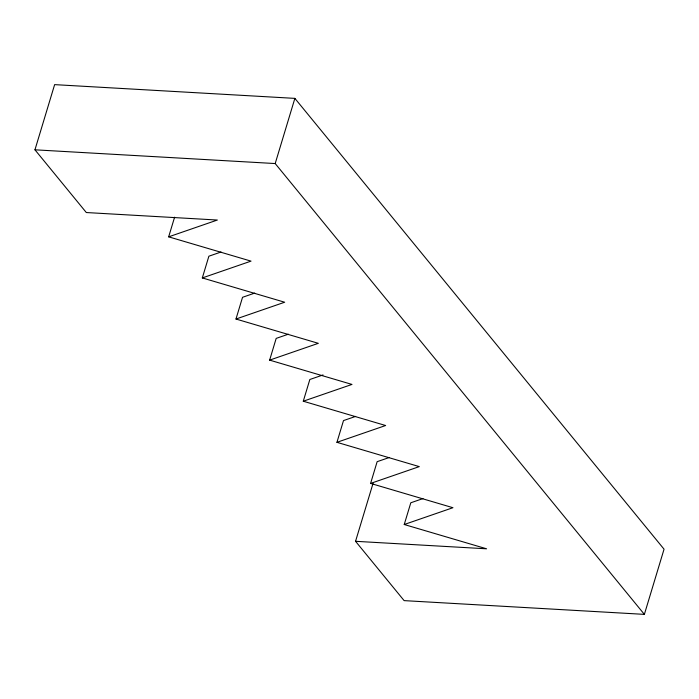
<?xml version="1.0" encoding="UTF-8"?>
<svg xmlns="http://www.w3.org/2000/svg" width="699" height="699" viewBox="0 0 699 699"><rect width="100%" height="100%" fill="white"/><g stroke="black" fill="none" stroke-linecap="round" stroke-linejoin="round"><path stroke-width="1.05" d="M174.601 217.179L168.66 236.839L217.354 220.036L86.318 212.54L34.95 149.813L54.627 84.631L294.873 98.376L664.05 549.187L644.373 614.369L404.127 600.624L355.546 541.306L373.048 483.367M254.707 293.099L242.536 297.302L235.974 319.032L284.668 302.23L202.317 277.931L208.879 256.201L221.05 252.007M644.373 614.369L275.196 163.557L294.873 98.376M323.025 374.944L309.84 379.496L303.279 401.217L351.973 384.424L269.631 360.125L276.184 338.395L288.364 334.192M389.326 457.487L377.145 461.681L370.592 483.411L419.286 466.617L336.935 442.318L343.497 420.588L355.669 416.386M355.546 541.306L486.591 548.802L404.24 524.512L410.802 502.782L422.974 498.579M202.317 277.931L251.011 261.129L168.66 236.839M269.631 360.125L318.325 343.323L235.974 319.032M336.935 442.318L385.63 425.516L303.279 401.217M404.24 524.512L452.935 507.71L370.592 483.411M34.95 149.813L275.196 163.557"/></g></svg>
